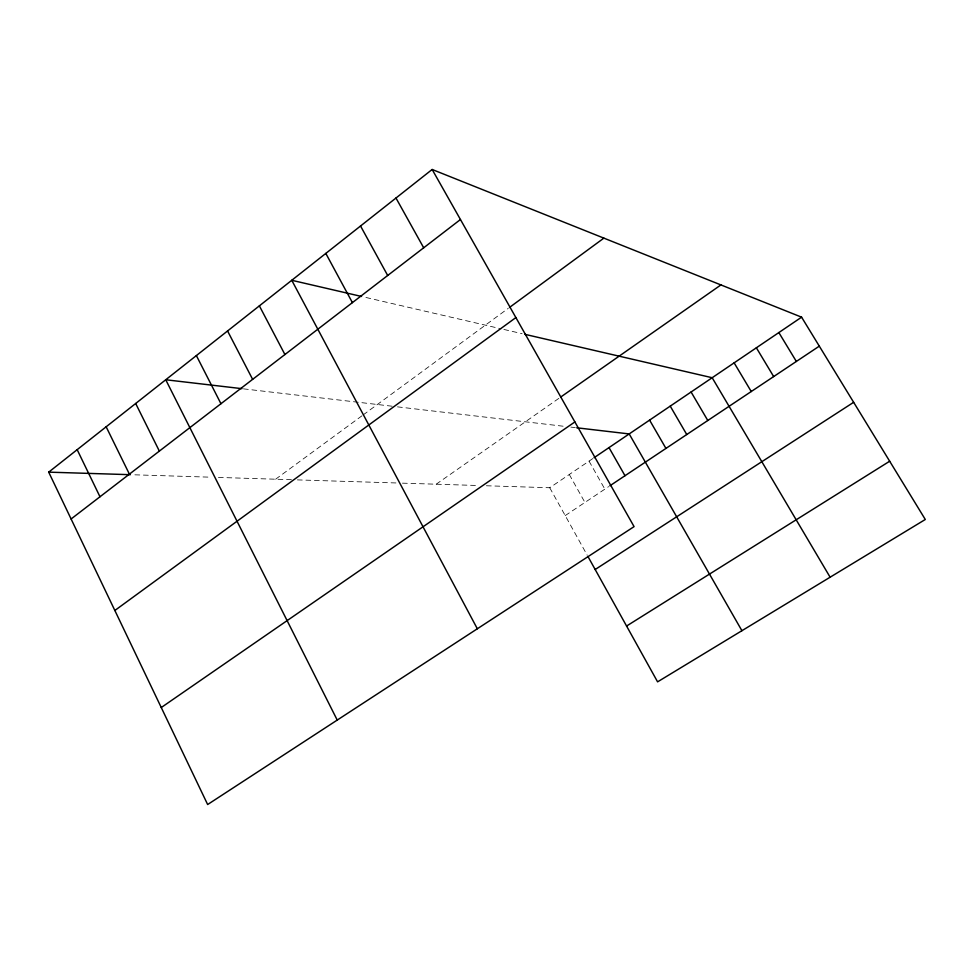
<?xml version="1.0" encoding="UTF-8"?>
<svg xmlns="http://www.w3.org/2000/svg" width="974" height="974" viewBox="0 0 974 974"><rect width="100%" height="100%" fill="white"/><g stroke="black" fill="none" stroke-linecap="round" stroke-linejoin="round"><path stroke-width="0.73" stroke-dasharray="4.87 3.65" d="M275.63 479.208L361.999 415.776M363.18 414.912L508.258 308.344M436.194 484.2L559.405 397.976M486.391 485.77L549.738 487.743L592.789 458.584M565.212 515.587L608.628 486.635M134.887 474.825L209.848 477.163M218.419 477.43L294.367 479.792M297.387 479.89L396.588 482.97M402.445 483.153L477.747 485.502M243.439 388.845L393.265 406.353M397.489 406.852L563.447 426.247M570.861 427.111L575.305 427.623M365.932 297.472L501.123 328.81M503.875 329.443L522.088 333.668M589.039 461.116L604.854 489.155M569.279 474.496L584.924 502.438M549.738 487.743L587.285 555.314"/><path stroke-width="1.46" d="M432.152 169.476L634.074 526.63L207.645 804.524L48.7 472.147L432.152 169.476L801.59 317.171L925.3 519.483L657.584 681.849L588.004 556.604M71.102 518.984L460.446 219.527M509.463 307.467L603.868 238.131M114.847 610.479L515.879 317.573M560.622 397.112L720.93 284.919M161.258 707.526L574.879 421.937M594.03 457.743L801.59 317.171M609.894 485.795L819.317 346.135M595.175 569.51L853.65 402.299M626.574 626.039L889.676 461.226M48.7 472.147L130.321 474.691M241.929 388.663L165.738 379.763L337.235 720.078M576.742 427.793L629.192 433.929L741.92 630.702M361.537 296.461L291.762 280.281L477.333 628.778M524.998 334.35L712.177 377.729L830.116 577.205M778.847 332.572L796.355 361.451M756.372 347.803L773.673 376.573M734.14 362.852L751.246 391.536M691.09 392.011L707.794 420.5M670.234 406.134L686.755 434.538M649.597 420.111L665.948 448.417M609.006 447.602L624.991 475.714M395.98 198.026L423.69 247.798M360.538 226.005L387.689 275.496M325.815 253.41L352.405 302.634M259.364 305.86L284.919 354.536M227.563 330.965L252.631 379.361M196.371 355.583L220.952 403.723M135.678 403.492L159.359 451.108M106.154 426.795L129.396 474.143M77.165 449.671L99.981 496.764"/></g></svg>
